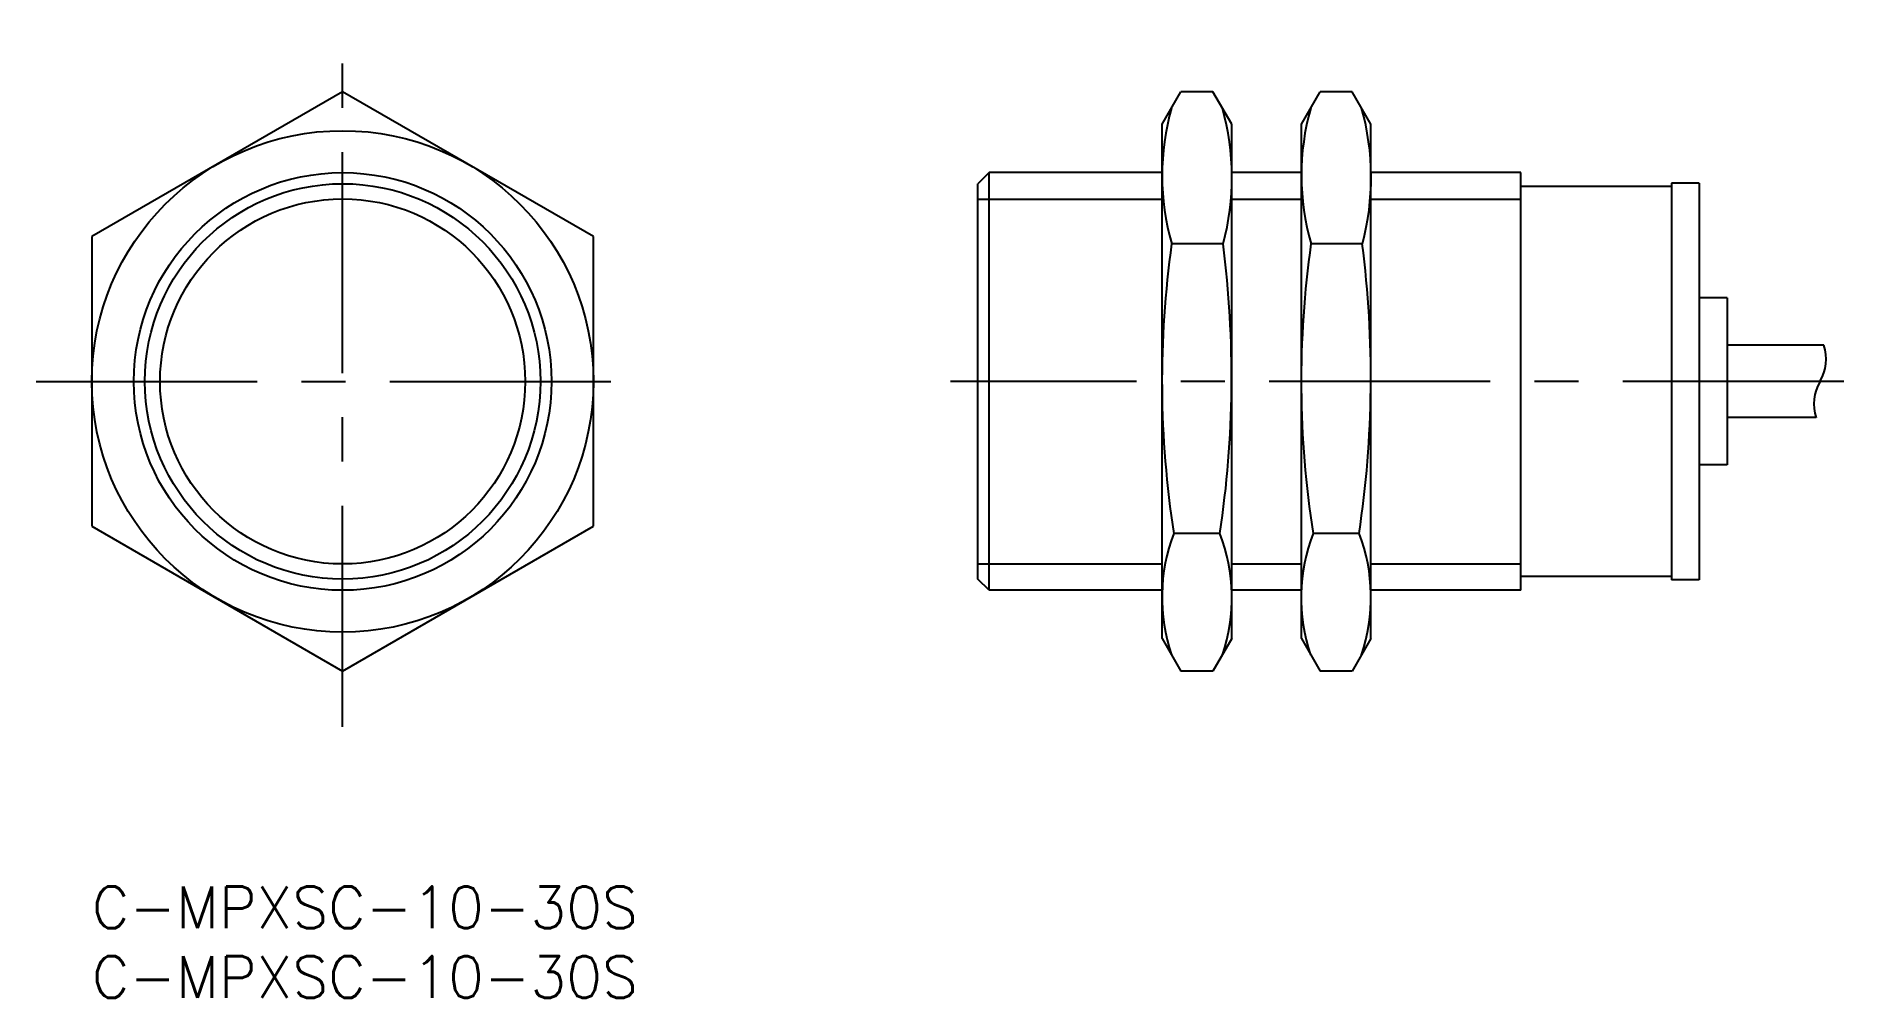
# Model space of a CAD drawing. Extents: x -4 to 126, y -8 to 61.
import ezdxf
from ezdxf.enums import TextEntityAlignment as Align

# ---------------------------------------------------------------- set-up
doc = ezdxf.new("R2010")
doc.units = 0
doc.header["$LTSCALE"] = 0.5
doc.linetypes.add('CENTER', pattern=[50.8, 31.75, -6.35, 6.35, -6.35])
doc.layers.get('0').update_dxf_attribs({"linetype": 'CONTINUOUS'})
doc.layers.add('CENTER', color=1, linetype='CENTER')
doc.styles.get("Standard").update_dxf_attribs({"font": 'txt.shx', "height": 3, "bigfont": 'bigfont.shx'})

msp = doc.modelspace()

# ---------------------------------------------------------------- linework, layer by layer
at = {"color": 7, "linetype": 'CONTINUOUS'}
for p, q in [((18.01, 57.07), (0, 46.67)), ((36.03, 46.67), (18.01, 57.07)), ((76.86, 54.74), (78.2, 57.07)), ((80.51, 57.07), (78.2, 57.07)), ((81.86, 54.74), (80.51, 57.07)), ((86.86, 54.74), (88.2, 57.07)), ((90.51, 57.07), (88.2, 57.07)), ((91.86, 54.74), (90.51, 57.07)), ((76.86, 17.8), (76.86, 54.74)), ((81.86, 17.8), (81.86, 54.74)), ((86.86, 17.8), (86.86, 54.74)), ((91.86, 17.8), (91.86, 54.74)), ((64.43, 51.27), (63.63, 50.47)), ((76.86, 51.27), (64.43, 51.27)), ((64.43, 21.27), (64.43, 51.27)), ((86.86, 51.27), (81.86, 51.27)), ((102.63, 51.27), (91.86, 51.27)), ((102.63, 21.27), (102.63, 51.27)), ((63.63, 22.07), (63.63, 50.47)), ((113.43, 50.27), (102.63, 50.27)), ((115.43, 50.52), (113.43, 50.52)), ((113.43, 50.52), (113.43, 22.02)), ((115.43, 50.52), (115.43, 22.02)), ((0, 46.67), (0, 25.87)), ((36.03, 25.87), (36.03, 46.67)), ((81.24, 46.15), (77.55, 46.15)), ((91.24, 46.15), (87.55, 46.15)), ((117.43, 42.27), (115.43, 42.27)), ((117.43, 42.27), (117.43, 30.27)), ((124.39, 38.87), (117.43, 38.87)), ((123.82, 33.67), (117.43, 33.67)), ((117.43, 30.27), (115.43, 30.27)), ((0, 25.87), (18.01, 15.47)), ((18.01, 15.47), (36.03, 25.87)), ((81.01, 25.35), (77.71, 25.35)), ((91.01, 25.35), (87.71, 25.35)), ((64.43, 21.27), (63.63, 22.07)), ((113.43, 22.27), (102.63, 22.27)), ((76.86, 21.27), (64.43, 21.27)), ((86.86, 21.27), (81.86, 21.27)), ((102.63, 21.27), (91.86, 21.27)), ((115.43, 22.02), (113.43, 22.02)), ((76.86, 17.8), (78.2, 15.47)), ((81.86, 17.8), (80.51, 15.47)), ((86.86, 17.8), (88.2, 15.47)), ((91.86, 17.8), (90.51, 15.47)), ((80.51, 15.47), (78.2, 15.47)), ((90.51, 15.47), (88.2, 15.47))]:
    msp.add_line(p, q, dxfattribs=at)
at = {"color": 3, "linetype": 'CONTINUOUS'}
for p, q in [((63.63, 49.37), (76.86, 49.37)), ((81.86, 49.37), (86.86, 49.37)), ((91.86, 49.37), (102.63, 49.37)), ((63.63, 23.16), (76.86, 23.16)), ((81.86, 23.16), (86.86, 23.16)), ((91.86, 23.16), (102.63, 23.16))]:
    msp.add_line(p, q, dxfattribs=at)
at = {"color": 7, "linetype": 'CONTINUOUS'}
for radius in [18.01, 15, 14.2]:
    msp.add_circle((18.01, 36.27), radius, dxfattribs=at)
at = {"color": 3, "linetype": 'CONTINUOUS'}
msp.add_circle((18.01, 36.27), 13.11, dxfattribs=at)
at = {"color": 7, "linetype": 'CONTINUOUS'}
for centre, radius, start, end in [((94.61, 51.07), 17.75, 164.1868, 196.075), ((63.4, 50.93), 18.47, 345.003, 15.6239), ((104.61, 51.07), 17.75, 164.1868, 196.075), ((73.4, 50.93), 18.47, 345.003, 15.6239), ((147.48, 36.27), 70.63, 171.9559, 188.8923), ((6.91, 36.57), 74.94, 351.39, 7.3451), ((157.48, 36.27), 70.63, 171.9559, 188.8923), ((16.91, 36.57), 74.94, 351.39, 7.3451), ((89.72, 20.75), 12.87, 159.0398, 198.6437), ((68.99, 20.75), 12.87, 341.3586, 20.9579), ((99.72, 20.75), 12.87, 159.0398, 198.6437), ((78.99, 20.75), 12.87, 341.3586, 20.9579)]:
    msp.add_arc(centre, radius, start, end, dxfattribs=at)
at = {"color": 3, "linetype": 'CONTINUOUS'}
for centre, start, end in [((121.29, 37.89), 330, 17.4576), ((126.92, 34.64), 150, 197.4576)]:
    msp.add_arc(centre, 3.25, start, end, dxfattribs=at)
at = {"layer": 'CENTER', "color": 1, "linetype": 'CENTER'}
for p, q in [((18.01, 11.47), (18.01, 61.07)), ((-4, 36.27), (40.03, 36.27)), ((125.82, 36.27), (61.66, 36.27))]:
    msp.add_line(p, q, dxfattribs=at)

# ---------------------------------------------------------------- texts
at = {"color": 7, "linetype": 'CONTINUOUS'}
for p in [(0, 0), (0, -5)]:
    msp.add_text('C-MPXSC-10-30S', height=3, dxfattribs=at).set_placement(p, align=Align.TOP_LEFT)

doc.saveas('drawing.dxf')
